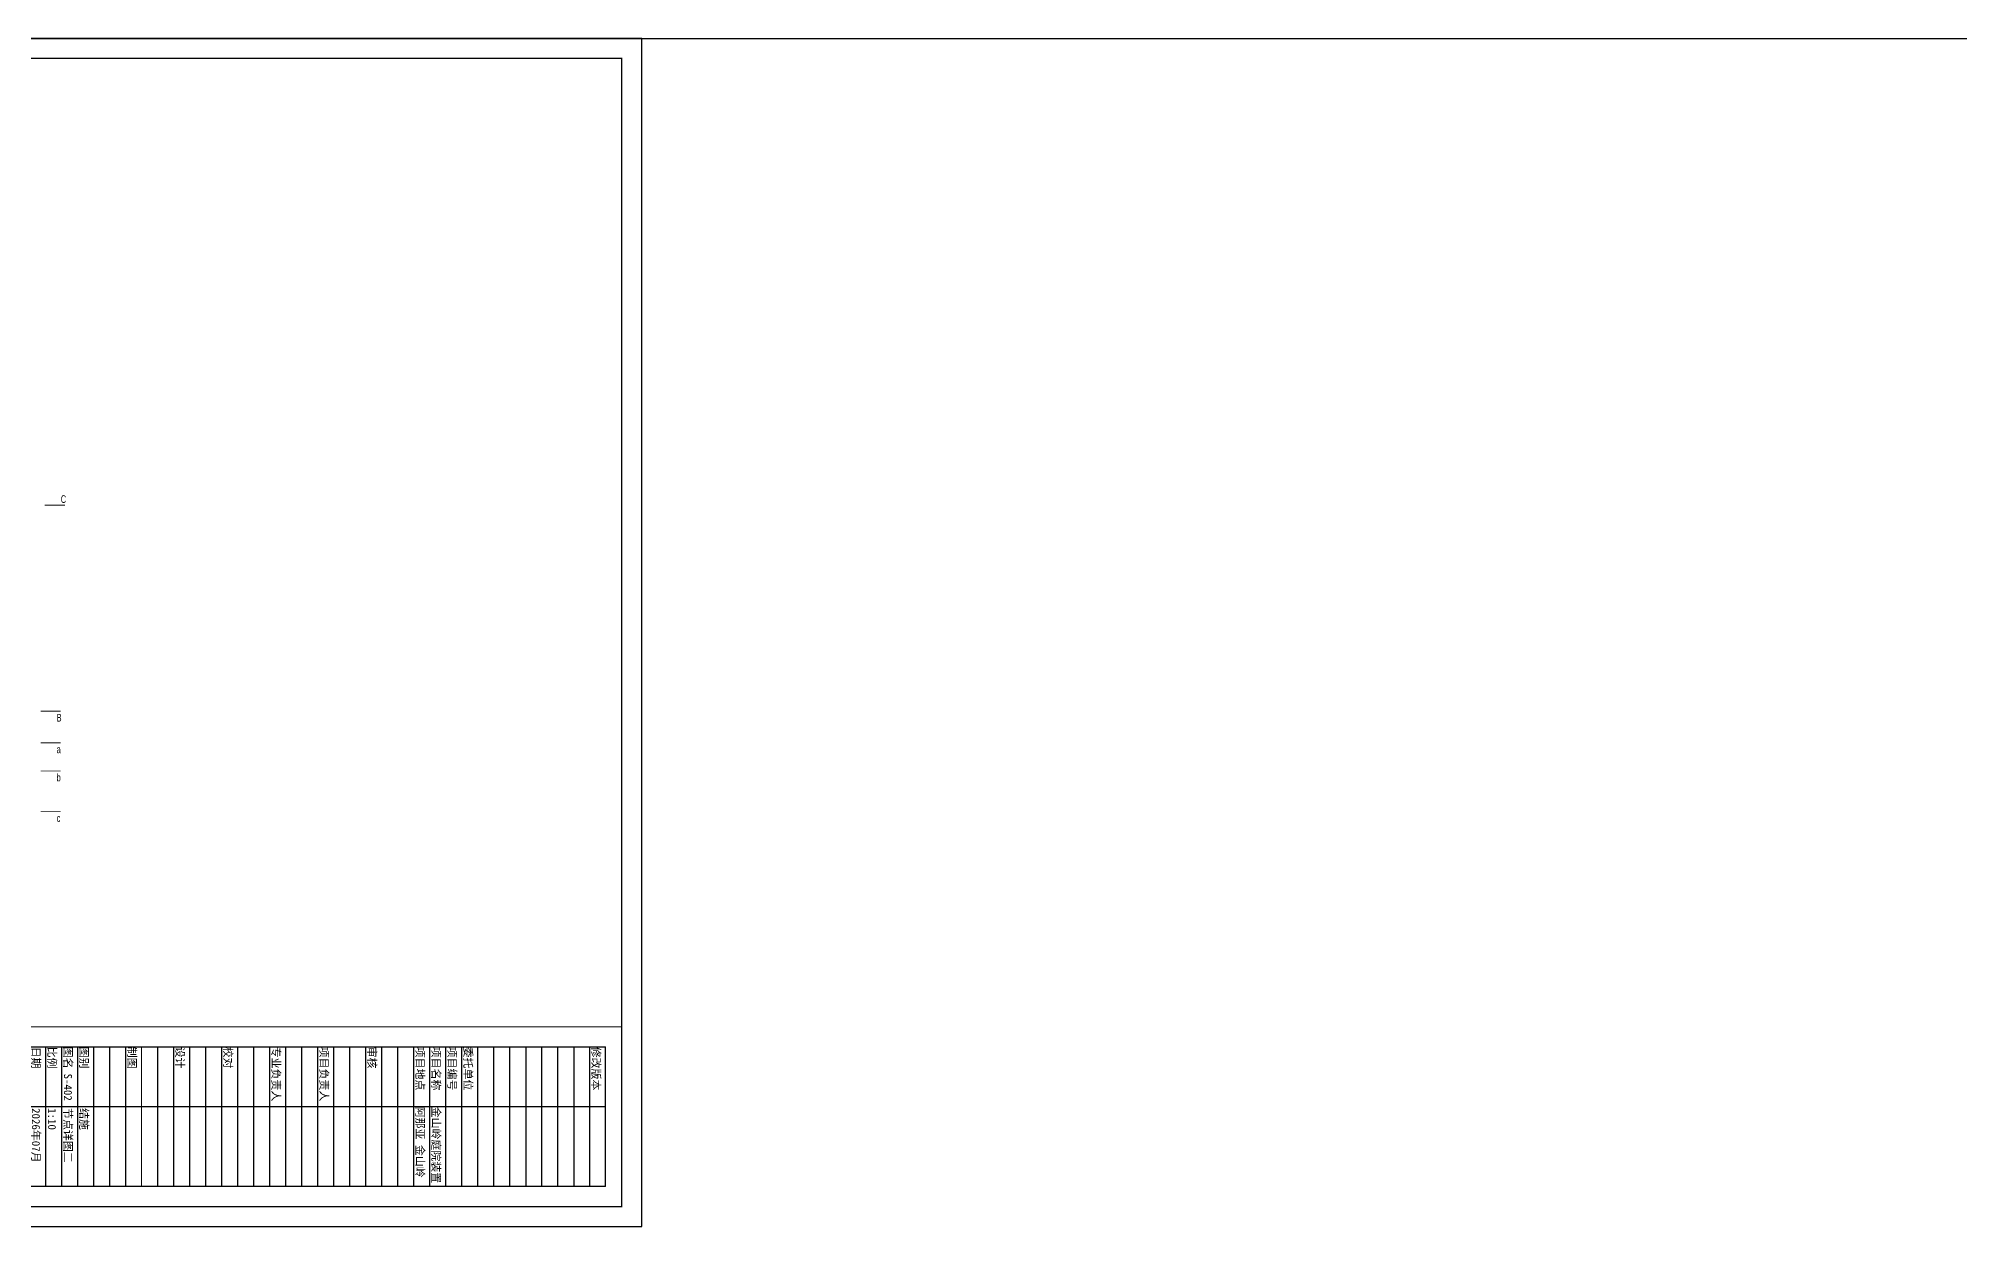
# Model space of a CAD drawing. Extents: x -40040 to 35635, y -182662 to -38118.
# Drawn here: x 14810 to 21602, y -167321 to -163120 of the extents above; entities that cross this region are included whole.
import ezdxf
from ezdxf.enums import TextEntityAlignment as Align

# ---------------------------------------------------------------- set-up
doc = ezdxf.new("R2010")
doc.units = 0
doc.header["$LTSCALE"] = 1000
doc.header["$MEASUREMENT"] = 0
doc.layers.add('_0', color=7, linetype='Continuous', lineweight=25)
for name, color, linetype in [('A-ANNO-NOTE', 4, 'Continuous'), ('A-FURN-PATT-251', 251, 'Continuous'), ('JC', 7, 'Continuous')]:
    doc.layers.add(name, color=color, linetype=linetype)
doc.layers.add('A-ANNO-NPLT', color=250, linetype='Continuous', plot=False)
doc.styles.add('DIM_T3', font='ARIALN.TTF')
doc.styles.add('TBLK-A1$0$EN', font='')
doc.styles.get('TBLK-A1$0$EN').set_extended_font_data('SimSun')

# ---------------------------------------------------------------- blocks, each defined once
blk = doc.blocks.new('tukuang 10')
at = {"layer": 'A-ANNO-NOTE'}
blk.add_line((-4994.7, -166685.1), (-4994.7, -167179.4), dxfattribs=at)
at = {"layer": 'A-ANNO-NOTE', "const_width": 5.05, "flags": 128}
blk.add_lwpolyline([(-8916.3, -167250.2), (-3127.8, -167250.2), (-3127.8, -163191.2), (-8916.3, -163191.2)], close=True, dxfattribs=at)
at = {"layer": 'A-ANNO-NOTE', "const_width": 3.54, "flags": 128}
blk.add_lwpolyline([(-5277.5, -166614.4), (-3127.8, -166614.4)], dxfattribs=at)
at = {"layer": 'A-ANNO-NOTE', "const_width": 3.54}
for points in [[(-5277.5, -166614.4), (-5277.5, -167250.2)], [(-4994.7, -166685.1), (-4994.7, -167179.4)], [(-4825, -166685.1), (-4825, -167179.4)], [(-4655.2, -166685.1), (-4655.2, -167179.4)], [(-4485.5, -166685.1), (-4485.5, -167179.4)], [(-4315.8, -166685.1), (-4315.8, -167179.4)], [(-4146.1, -166685.1), (-4146.1, -167179.4)], [(-3976.4, -166685.1), (-3976.4, -167179.4)], [(-3637, -166685.1), (-3637, -167179.4)], [(-3241, -166685.1), (-3241, -167179.4)]]:
    blk.add_lwpolyline(points, dxfattribs=at)
at = {"layer": 'A-ANNO-NPLT'}
for p, q in [((-5221, -166685.1), (-5221, -167179.4)), ((-5221, -166685.1), (-5221, -167179.4)), ((-5164.4, -166685.1), (-5164.4, -167179.4)), ((-5164.4, -166685.1), (-5164.4, -167179.4)), ((-5107.8, -166685.1), (-5107.8, -167179.4)), ((-5107.8, -166685.1), (-5107.8, -167179.4)), ((-5051.2, -166685.1), (-5051.2, -167179.4)), ((-5051.2, -166685.1), (-5051.2, -167179.4)), ((-5051.2, -166685.1), (-5051.2, -167179.4)), ((-4994.7, -166685.1), (-4994.7, -167179.4)), ((-4994.7, -166685.1), (-4994.7, -167179.4)), ((-4938.1, -166685.1), (-4938.1, -167179.4)), ((-4938.1, -166685.1), (-4938.1, -167179.4)), ((-4881.5, -166685.1), (-4881.5, -167179.4)), ((-4768.4, -166685.1), (-4768.4, -167179.4)), ((-4711.8, -166685.1), (-4711.8, -167179.4)), ((-4655.2, -166685.1), (-4655.2, -167179.4)), ((-4598.7, -166685.1), (-4598.7, -167179.4)), ((-4542.1, -166685.1), (-4542.1, -167179.4)), ((-4485.5, -166685.1), (-4485.5, -167179.4)), ((-4429, -166685.1), (-4429, -167179.4)), ((-4372.4, -166685.1), (-4372.4, -167179.4)), ((-4315.8, -166685.1), (-4315.8, -167179.4)), ((-4259.2, -166685.1), (-4259.2, -167179.4)), ((-4202.7, -166685.1), (-4202.7, -167179.4)), ((-4146.1, -166685.1), (-4146.1, -167179.4)), ((-4089.5, -166685.1), (-4089.5, -167179.4)), ((-4033, -166685.1), (-4033, -167179.4)), ((-3976.4, -166685.1), (-3976.4, -167179.4)), ((-3919.8, -166685.1), (-3919.8, -167179.4)), ((-3863.2, -166685.1), (-3863.2, -167179.4)), ((-3806.7, -166685.1), (-3806.7, -167179.4)), ((-3750.1, -166685.1), (-3750.1, -167179.4)), ((-3693.5, -166685.1), (-3693.5, -167179.4)), ((-3637, -166685.1), (-3637, -167179.4)), ((-3580.4, -166685.1), (-3580.4, -167179.4)), ((-3523.8, -166685.1), (-3523.8, -167179.4)), ((-3467.2, -166685.1), (-3467.2, -167179.4)), ((-3410.7, -166685.1), (-3410.7, -167179.4)), ((-3354.1, -166685.1), (-3354.1, -167179.4)), ((-3297.5, -166685.1), (-3297.5, -167179.4)), ((-3241, -166685.1), (-3241, -167179.4)), ((-3184.4, -167179.4), (-3184.4, -166685.1)), ((-3184.4, -166897.2), (-5221, -166897.2))]:
    blk.add_line(p, q, dxfattribs=at)
blk.add_lwpolyline([(-8997.1, -167320.9), (-3057.1, -167320.9), (-3057.1, -163120.4), (-8997.1, -163120.4)], close=True, dxfattribs=at)
for points in [[(-5277.5, -167179.4), (-5277.5, -166685.1)], [(-5221, -166685.1), (-3184.4, -166685.1)], [(-3184.4, -167179.4), (-5221, -167179.4)]]:
    blk.add_lwpolyline(points, dxfattribs=at)
at = {"layer": 'A-ANNO-NOTE', "style": 'TBLK-A1$0$EN'}
for s, p in [('日期', (-5221, -166685.1)), ('比例', (-5164.4, -166685.1)), ('图名', (-5107.8, -166685.1)), ('图别', (-5051.2, -166685.1)), ('制图', (-4881.5, -166685.1)), ('设计', (-4711.8, -166685.1)), ('校对', (-4542.1, -166685.1)), ('专业负责人', (-4372.4, -166685.1)), ('项目负责人', (-4202.7, -166685.1)), ('审核', (-4033, -166685.1)), ('项目地点', (-3863.2, -166685.1)), ('项目名称', (-3806.7, -166685.1)), ('项目编号', (-3750.1, -166685.1)), ('委托单位', (-3693.5, -166685.1)), ('修改版本', (-3241, -166685.1)), ('2026年07月', (-5221, -166902.1)), ('1:10', (-5164.4, -166902.1)), ('阿那亚 金山岭', (-3863.2, -166897.2)), ('金山岭庭院装置', (-3806.7, -166897.2))]:
    blk.add_text(s, height=28.29, rotation=270, dxfattribs=at).set_placement(p, align=Align.BOTTOM_LEFT)

msp = doc.modelspace()

# ---------------------------------------------------------------- linework, layer by layer
at = {"layer": 'A-FURN-PATT-251'}
msp.add_line((-28997.1, -163120.4), (35635.1, -163120.4), dxfattribs=at)
at = {"layer": 'JC', "color": 6, "const_width": 3}
for points in [[(14832.9, -164770.8), (14904, -164770.8)], [(14818.4, -165499), (14889.4, -165499)], [(14818.4, -165611), (14889.4, -165611)], [(14818.4, -165710.4), (14889.4, -165710.4)], [(14818.4, -165853.9), (14889.4, -165853.9)]]:
    msp.add_lwpolyline(points, dxfattribs=at)

# ---------------------------------------------------------------- block references
at = {"layer": '_0'}
msp.add_blockref('tukuang 10', (20000, 0), dxfattribs=at)

# ---------------------------------------------------------------- texts
at = {"layer": 'A-ANNO-NOTE', "style": 'TBLK-A1$0$EN'}
for s, p in [('S-402', (14892.2, -166780)), ('节点详图二', (14892.2, -166902.1)), ('结施', (14948.8, -166902.1))]:
    msp.add_text(s, height=28.29, rotation=270, dxfattribs=at).set_placement(p, align=Align.BOTTOM_LEFT)
at = {"layer": 'JC', "color": 6, "style": 'DIM_T3', "width": 0.7}
for s, p in [('C', (14889.4, -164762.6)), ('B', (14874.8, -165535.5)), ('a', (14874.8, -165647.5)), ('b', (14874.8, -165746.9)), ('c', (14874.8, -165890.4))]:
    msp.add_text(s, height=27.1, dxfattribs=at).set_placement(p)

doc.saveas('drawing.dxf')
